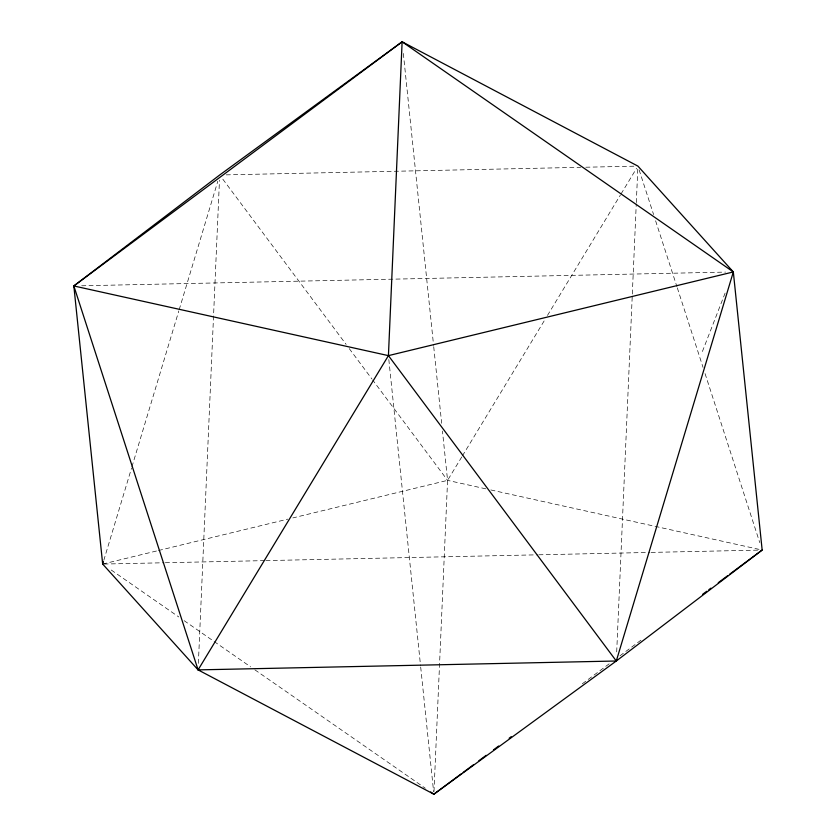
<?xml version="1.0" encoding="UTF-8"?>
<svg xmlns="http://www.w3.org/2000/svg" width="836" height="836" viewBox="0 0 836 836"><rect width="100%" height="100%" fill="white"/><g stroke="black" fill="none" stroke-linecap="round" stroke-linejoin="round"><path stroke-width="0.63" stroke-dasharray="4.18 3.13" d="M198.372 663.376L219.471 180.21M433.988 791.598L447.573 480.366L442.463 431.062M616.696 651.881L636.259 203.879M636.321 202.573L637.795 168.715M103.8 560.319L131.555 468.045M131.931 466.801L178.81 310.919M179.186 309.675L217.82 181.234M702.407 351.507L725.366 292.433M461.754 456.968L447.573 480.366L292.872 517.912M462.423 455.85L544.769 319.895M547.465 315.444L620.364 195.081M621.033 193.973L636.562 168.339M582.337 683.785L610.562 662.791M619.967 655.8L641.923 639.467M102.671 564.06L157.199 550.83M158.464 550.527L287.803 519.135M226.211 174.86L580.581 167.325M585.796 167.221L634.001 166.197M81.677 285.787L725.491 272.097M103.977 564.039L164.044 562.764M165.35 562.732L264.604 560.622M265.911 560.601L537.538 554.822M538.844 554.801L649.844 552.439M651.15 552.408L758.242 550.13M485.789 488.83L447.573 480.366L372.657 379.972M490.878 489.959L759.61 549.482M111.24 570.027L178.768 616.947M184.129 620.667L213.076 640.773M214.141 641.525L250.591 666.846M254.875 669.824L425.305 788.243M222.825 179.186L346.125 344.411M349.249 348.602L371.874 378.927M639.112 169.844L653.595 214.57M655.602 220.788L676.909 286.633M677.317 287.877L703.045 367.401M705.062 373.608L759.746 542.595M403.339 53.473L433.591 345.425M433.727 346.721L441.659 423.277M388.824 359.522L420.56 665.749M420.696 667.044L433.612 791.608"/><path stroke-width="1.25" d="M198.09 669.887L388.426 355.634L402.126 41.8L637.91 166.113L733.329 271.94L762.16 550.046L616.299 661.004L433.874 794.2L198.09 669.887L102.671 564.06L73.84 285.954L219.701 174.996L402.126 41.8L733.329 271.94L616.299 661.004L198.09 669.887L73.84 285.954L402.126 41.8M102.671 564.06L103.424 561.573M461.054 773.979L433.874 794.2L430.665 791.964M463.154 772.433L473.604 764.658M478.829 760.77L486.155 755.326M493.47 749.882L498.695 745.994M509.155 738.219L511.245 736.662M702.564 594.375L706.744 591.261M708.834 589.704L710.924 588.147M718.249 582.713L727.654 575.711M729.744 574.154L762.16 550.046M73.84 285.954L388.426 355.634L733.329 271.94M388.426 355.634L616.299 661.004"/></g></svg>
